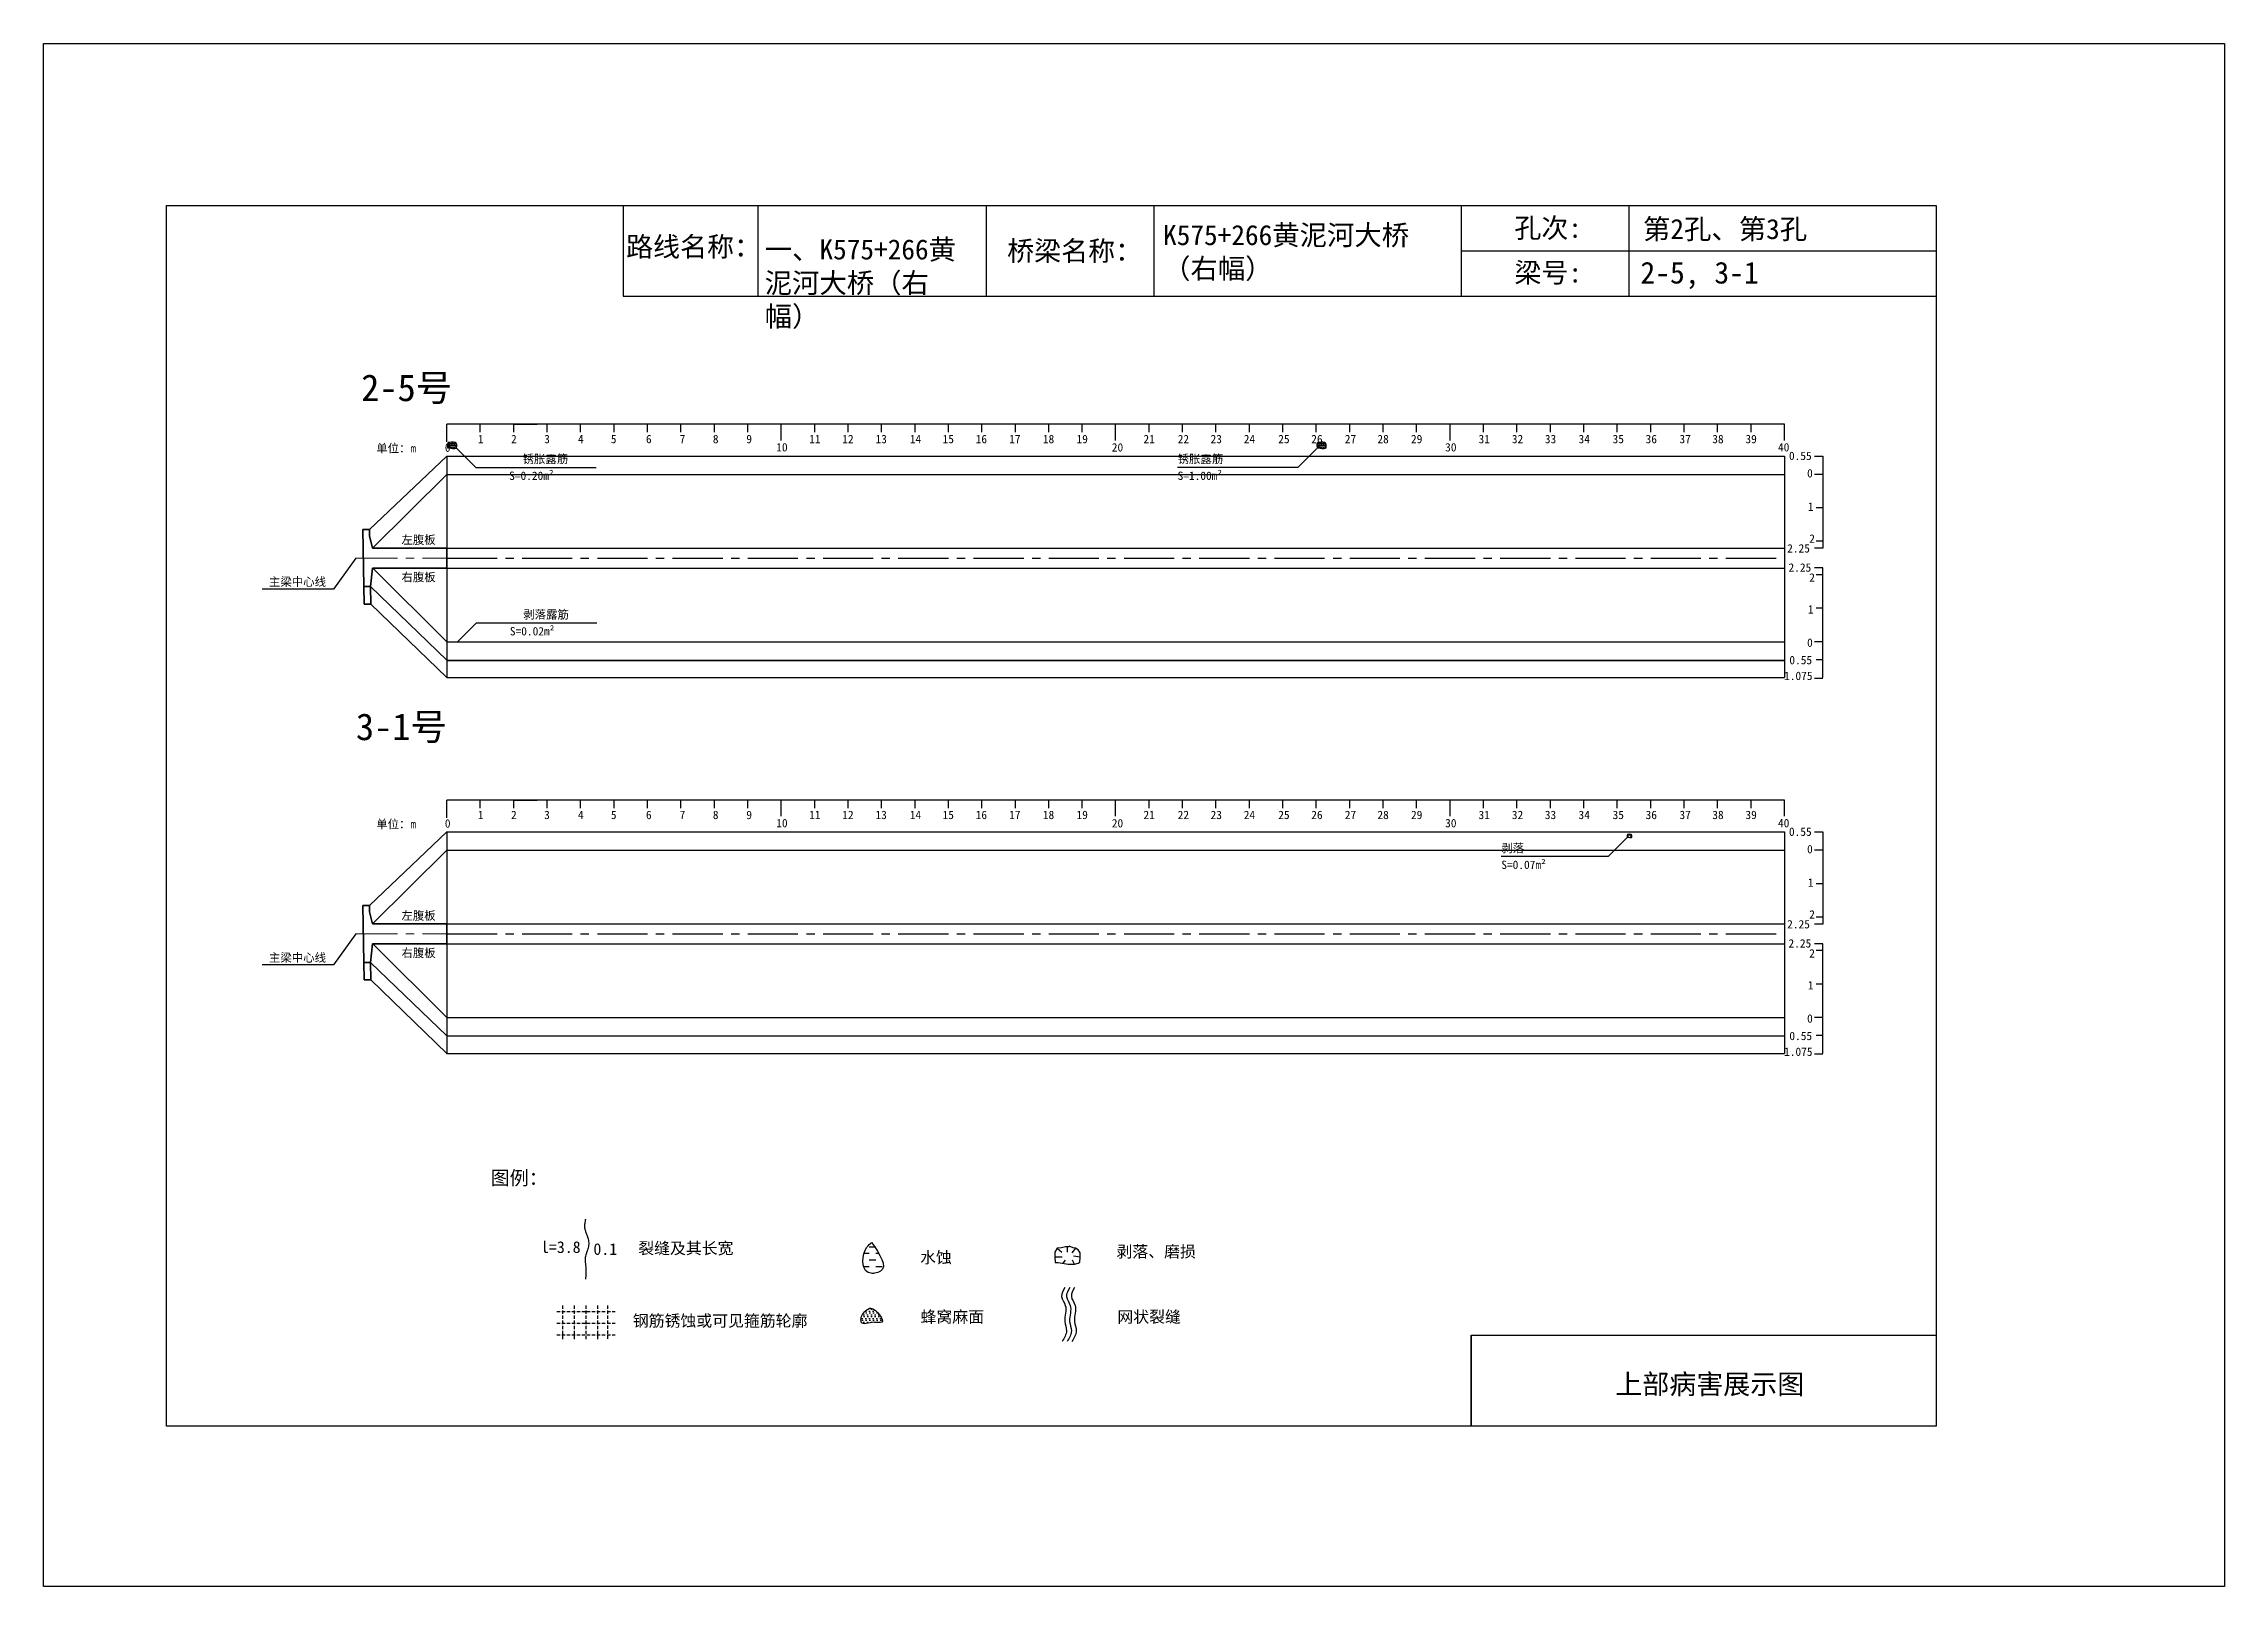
# Model space of a CAD drawing. Header units: millimetres. Extents: x -37 to 615, y -48 to 413.
import ezdxf

# ---------------------------------------------------------------- set-up
doc = ezdxf.new("R2010")
doc.units = ezdxf.units.MM
for name, pattern in [('CENTER', [2, 1.25, -0.25, 0.25, -0.25]), ('CENTER2', [1.125, 0.75, -0.125, 0.125, -0.125]), ('DASHED', [0.75, 0.5, -0.25])]:
    doc.linetypes.add(name, pattern=pattern)
for name, color, linetype in [('加固措施', 7, 'Continuous'), ('图层1', 7, 'Continuous'), ('病害', 5, 'Continuous'), ('轮廓', 3, 'Continuous')]:
    doc.layers.add(name, color=color, linetype=linetype)
doc.layers.add('虚线', color=7, linetype='Continuous', lineweight=30)
doc.styles.get("Standard").update_dxf_attribs({"font": ''})
doc.styles.add('汉字', font='')
doc.styles.get('Standard').set_extended_font_data('SimSun')
doc.styles.get('汉字').set_extended_font_data('SimSun')
pattern_1 = [(0, (-3997.7199, -288.9294), (0.55266586, 1.10533173), [0, -1.10533173])]
pattern_2 = [(0, (-6886.571, -700.7115), (0.55266586, 1.10533173), [0, -1.10533173])]
pattern_3 = [(0, (-3576.1421, -199.0757), (1.9895971, 1.9895971), [1.9895971, -1.9895971])]

# ---------------------------------------------------------------- blocks, each defined once
blk = doc.blocks.new('adfsd')
at = {"lineweight": -2, "ltscale": 0.5}
for p, q in [((1140.897, -3083.694), (1140.936, -3083.729)), ((1140.983, -3083.682), (1140.981, -3083.729)), ((1141.053, -3083.694), (1141.022, -3083.735)), ((1140.876, -3083.768), (1140.94, -3083.769)), ((1140.948, -3083.824), (1140.969, -3083.796)), ((1141.045, -3083.83), (1141.028, -3083.796)), ((1141.094, -3083.772), (1141.036, -3083.763))]:
    blk.add_line(p, q, dxfattribs=at)
blk.add_lwpolyline([(1141, -3083.682), (1140.967, -3083.682), (1140.934, -3083.69), (1140.897, -3083.694), (1140.876, -3083.727), (1140.876, -3083.768), (1140.88, -3083.818), (1140.905, -3083.818), (1140.991, -3083.83), (1141.045, -3083.83), (1141.078, -3083.822), (1141.09, -3083.814), (1141.094, -3083.772), (1141.094, -3083.735), (1141.078, -3083.707), (1141.053, -3083.694), (1141.033, -3083.69), (1141, -3083.678)], dxfattribs=at)
blk = doc.blocks.new('chi')
at = {"color": 0}
for p, q in [((1147.409, -3079.329), (1147.409, -3078.8)), ((1187.409, -3078.8), (1147.409, -3078.8)), ((1148.409, -3079.041), (1148.409, -3078.8)), ((1149.409, -3079.041), (1149.409, -3078.8)), ((1149.409, -3078.8), (1150.109, -3078.8)), ((1150.409, -3079.041), (1150.409, -3078.8)), ((1151.409, -3079.041), (1151.409, -3078.8)), ((1152.409, -3079.041), (1152.409, -3078.8)), ((1153.409, -3079.041), (1153.409, -3078.8)), ((1154.409, -3079.041), (1154.409, -3078.8)), ((1155.409, -3079.041), (1155.409, -3078.8)), ((1156.409, -3079.041), (1156.409, -3078.8)), ((1157.409, -3079.283), (1157.409, -3078.8)), ((1158.409, -3079.041), (1158.409, -3078.8)), ((1159.409, -3079.041), (1159.409, -3078.8)), ((1160.409, -3079.041), (1160.409, -3078.8)), ((1161.409, -3079.041), (1161.409, -3078.8)), ((1162.409, -3079.041), (1162.409, -3078.8)), ((1163.409, -3079.041), (1163.409, -3078.8)), ((1164.409, -3079.041), (1164.409, -3078.8)), ((1165.409, -3079.041), (1165.409, -3078.8)), ((1166.409, -3079.041), (1166.409, -3078.8)), ((1167.409, -3079.283), (1167.409, -3078.8)), ((1168.409, -3079.041), (1168.409, -3078.8)), ((1169.409, -3079.041), (1169.409, -3078.8)), ((1170.409, -3079.041), (1170.409, -3078.8)), ((1171.409, -3079.041), (1171.409, -3078.8)), ((1172.409, -3079.041), (1172.409, -3078.8)), ((1173.409, -3079.041), (1173.409, -3078.8)), ((1174.409, -3079.041), (1174.409, -3078.8)), ((1175.409, -3079.041), (1175.409, -3078.8)), ((1176.409, -3079.041), (1176.409, -3078.8)), ((1177.409, -3079.283), (1177.409, -3078.8)), ((1178.409, -3079.041), (1178.409, -3078.8)), ((1179.409, -3079.041), (1179.409, -3078.8)), ((1180.409, -3079.041), (1180.409, -3078.8)), ((1181.409, -3079.041), (1181.409, -3078.8)), ((1182.409, -3079.041), (1182.409, -3078.8)), ((1183.409, -3079.041), (1183.409, -3078.8)), ((1184.409, -3079.041), (1184.409, -3078.8)), ((1185.409, -3079.041), (1185.409, -3078.8)), ((1186.409, -3079.041), (1186.409, -3078.8)), ((1187.409, -3079.283), (1187.409, -3078.8))]:
    blk.add_line(p, q, dxfattribs=at)
for s, p in [('0', (1147.349, -3079.623)), ('1', (1148.339, -3079.368)), ('2', (1149.328, -3079.368)), ('3', (1150.319, -3079.368)), ('4', (1151.329, -3079.368)), ('5', (1152.313, -3079.368)), ('6', (1153.363, -3079.368)), ('7', (1154.37, -3079.368)), ('8', (1155.363, -3079.368)), ('9', (1156.363, -3079.368)), ('10', (1157.259, -3079.613)), ('11', (1158.242, -3079.368)), ('12', (1159.233, -3079.368)), ('13', (1160.227, -3079.368)), ('14', (1161.252, -3079.368)), ('15', (1162.233, -3079.368)), ('16', (1163.223, -3079.368)), ('17', (1164.224, -3079.368)), ('18', (1165.232, -3079.368)), ('19', (1166.238, -3079.368)), ('20', (1167.294, -3079.617)), ('21', (1168.24, -3079.368)), ('22', (1169.264, -3079.368)), ('23', (1170.247, -3079.368)), ('24', (1171.24, -3079.368)), ('25', (1172.271, -3079.368)), ('26', (1173.258, -3079.368)), ('27', (1174.261, -3079.368)), ('28', (1175.236, -3079.368)), ('29', (1176.24, -3079.368)), ('30', (1177.262, -3079.613)), ('31', (1178.261, -3079.368)), ('32', (1179.256, -3079.368)), ('33', (1180.243, -3079.368)), ('34', (1181.251, -3079.368)), ('35', (1182.269, -3079.368)), ('36', (1183.256, -3079.368)), ('37', (1184.269, -3079.368)), ('38', (1185.251, -3079.368)), ('39', (1186.242, -3079.368)), ('40', (1187.216, -3079.613))]:
    blk.add_text(s, height=0.25).set_placement(p)
blk = doc.blocks.new('kopp')
at = {"color": 0}
for p, q in [((1188.308, -3078.25), (1188.558, -3078.25)), ((1188.558, -3078.25), (1188.558, -3078.8)), ((1188.558, -3078.8), (1188.308, -3078.8)), ((1188.558, -3078.8), (1188.558, -3079.8)), ((1188.558, -3079.8), (1188.358, -3079.8)), ((1188.558, -3079.8), (1188.558, -3079.8)), ((1188.558, -3079.8), (1188.558, -3080.8)), ((1188.558, -3081.009), (1188.308, -3081.009)), ((1188.558, -3080.8), (1188.358, -3080.8)), ((1188.558, -3080.8), (1188.558, -3081.009)), ((1188.558, -3081.592), (1188.308, -3081.592)), ((1188.558, -3081.8), (1188.358, -3081.8)), ((1188.558, -3081.8), (1188.558, -3081.592)), ((1188.558, -3082.8), (1188.558, -3081.8)), ((1188.558, -3082.8), (1188.358, -3082.8)), ((1188.558, -3083.8), (1188.558, -3082.8)), ((1188.558, -3082.8), (1188.558, -3082.8)), ((1188.558, -3083.8), (1188.308, -3083.8)), ((1188.558, -3084.875), (1188.558, -3083.8)), ((1188.558, -3084.338), (1188.358, -3084.338)), ((1188.308, -3084.888), (1188.558, -3084.888))]:
    blk.add_line(p, q, dxfattribs=at)
for s, p in [('0.55', (1187.543, -3078.37)), ('0', (1188.086, -3078.891)), ('1', (1188.109, -3079.89)), ('2', (1188.15, -3080.842)), ('2.25', (1187.49, -3081.135)), ('2.25', (1187.53, -3081.708)), ('2', (1188.15, -3082.006)), ('1', (1188.109, -3082.959)), ('0', (1188.086, -3083.954)), ('0.55', (1187.556, -3084.474)), ('1.075', (1187.398, -3084.946))]:
    blk.add_text(s, height=0.25).set_placement(p)

msp = doc.modelspace()

# ---------------------------------------------------------------- hatches: boundary and pattern name
at = {"layer": '加固措施', "lineweight": -2}
h = msp.add_hatch(dxfattribs=at)
h.set_pattern_fill('DASH', color=256, scale=0.626645)
h.set_pattern_definition(pattern_3)
edge = h.paths.add_edge_path()
edge.add_spline(control_points=[(210.85, 54.88), (210.36, 54.45), (208.03, 52.39), (207.41, 44.9), (216.74, 46.23), (213.29, 51.3), (210.85, 54.88)], knot_values=[0, 0, 0, 0, 3.237042, 15.187225, 21.182779, 35.601669, 35.601669, 35.601669, 35.601669], degree=3, periodic=0)
h = msp.add_hatch(dxfattribs=at)
h.set_pattern_fill('DASH', color=256, scale=0.626645)
h.set_pattern_definition(pattern_3)
edge = h.paths.add_edge_path()
edge.add_spline(control_points=[(210.85, 54.88), (210.36, 54.45), (208.03, 52.39), (207.41, 44.9), (216.74, 46.23), (213.29, 51.3), (210.85, 54.88)], knot_values=[0, 0, 0, 0, 3.237042, 15.187225, 21.182779, 35.601669, 35.601669, 35.601669, 35.601669], degree=3, periodic=0)
h = msp.add_hatch(dxfattribs=at)
h.set_pattern_fill('DOTS', scale=0.696272)
h.set_pattern_definition(pattern_1)
edge = h.paths.add_edge_path()
edge.add_spline(control_points=[(210.19, 35.22), (209.15, 34.51), (207.68, 33.49), (207.52, 29.75), (211, 31.47), (215.72, 30.12), (212.21, 35.3), (210.31, 35.22), (210.19, 35.22)], knot_values=[0, 0, 0, 0, 5.205471, 7.397577, 12.944796, 16.169923, 23.88441, 24.400432, 24.400432, 24.400432, 24.400432], degree=3, periodic=0)
h = msp.add_hatch(dxfattribs=at)
h.set_pattern_fill('DOTS', scale=0.696272)
h.set_pattern_definition(pattern_1)
edge = h.paths.add_edge_path()
edge.add_spline(control_points=[(210.19, 35.22), (209.15, 34.51), (207.68, 33.49), (207.52, 29.75), (211, 31.47), (215.72, 30.12), (212.21, 35.3), (210.31, 35.22), (210.19, 35.22)], knot_values=[0, 0, 0, 0, 5.205471, 7.397577, 12.944796, 16.169923, 23.88441, 24.400432, 24.400432, 24.400432, 24.400432], degree=3, periodic=0)
at = {"layer": '病害', "lineweight": -2}
h = msp.add_hatch(dxfattribs=at)
h.set_pattern_fill('DOTS', color=4, scale=0.696272, style=0)
h.set_pattern_definition(pattern_2)
edge = h.paths.add_edge_path()
edge.add_spline(control_points=[(210.19, 35.22), (209.15, 34.51), (207.68, 33.49), (207.52, 29.75), (211, 31.47), (215.72, 30.12), (212.21, 35.3), (210.31, 35.22), (210.19, 35.22)], knot_values=[0, 0, 0, 0, 1.041094, 1.479515, 2.588959, 3.233985, 4.776882, 4.880086, 4.880086, 4.880086, 4.880086], degree=3, periodic=0)
h = msp.add_hatch(dxfattribs=at)
h.set_pattern_fill('DOTS', color=4, scale=0.696272, style=0)
h.set_pattern_definition(pattern_2)
edge = h.paths.add_edge_path()
edge.add_spline(control_points=[(210.19, 35.22), (209.15, 34.51), (207.68, 33.49), (207.52, 29.75), (211, 31.47), (215.72, 30.12), (212.21, 35.3), (210.31, 35.22), (210.19, 35.22)], knot_values=[0, 0, 0, 0, 1.041094, 1.479515, 2.588959, 3.233985, 4.776882, 4.880086, 4.880086, 4.880086, 4.880086], degree=3, periodic=0)

# ---------------------------------------------------------------- linework, layer by layer
at = {"color": 0, "linetype": 'ByBlock'}
for p, q in [((0, 364.85), (529.17, 364.85)), ((0, 0), (0, 364.85)), ((136.5, 364.85), (136.5, 337.72)), ((245.1, 364.85), (245.1, 337.72)), ((387.13, 364.85), (387.13, 337.72)), ((437.29, 364.79), (437.29, 337.66)), ((529.17, 364.85), (529.17, 0)), ((136.5, 337.72), (529.17, 337.72)), ((390.12, 0), (390.12, 27.12)), ((390.12, 27.12), (529.17, 27.12)), ((529.17, 0), (0, 0))]:
    msp.add_line(p, q, dxfattribs=at)
at = {"color": 1, "linetype": 'DASHED'}
for p, q in [((84, 293.64), (86.79, 293.64)), ((84.7, 292.18), (84.7, 294.13)), ((85.39, 292.18), (85.39, 294.13)), ((86.09, 292.18), (86.09, 294.13)), ((344, 293.64), (346.79, 293.64)), ((344.7, 292.18), (344.7, 294.13)), ((345.39, 292.18), (345.39, 294.13)), ((346.09, 292.18), (346.09, 294.13)), ((84, 293.16), (86.79, 293.16)), ((84, 292.67), (86.79, 292.67)), ((344, 293.16), (346.79, 293.16)), ((344, 292.67), (346.79, 292.67)), ((87, 234.4), (87, 234.4)), ((87, 234.4), (87, 234.4)), ((87, 234.4), (87, 234.4)), ((87, 234.4), (87, 234.4)), ((87, 234.4), (87, 234.4)), ((87, 234.4), (87, 234.4))]:
    msp.add_line(p, q, dxfattribs=at)
at = {"color": 7}
for p, q in [((84.26, 293.92), (84.77, 293.48)), ((85.37, 294.08), (85.34, 293.48)), ((86.26, 293.92), (85.86, 293.4)), ((344.26, 293.92), (344.77, 293.48)), ((345.37, 294.08), (345.34, 293.48)), ((346.26, 293.92), (345.86, 293.4)), ((84, 292.97), (84.82, 292.96)), ((84.92, 292.26), (85.19, 292.62)), ((86.16, 292.18), (85.94, 292.62)), ((86.79, 292.92), (86.04, 293.04)), ((344, 292.97), (344.82, 292.96)), ((344.92, 292.26), (345.19, 292.62)), ((346.16, 292.18), (345.94, 292.62)), ((346.79, 292.92), (346.04, 293.04)), ((87, 234.4), (87, 234.4)), ((87, 234.4), (87, 234.4)), ((87, 234.4), (87, 234.4)), ((87, 234.4), (87, 234.4)), ((87, 234.4), (87, 234.4)), ((87, 234.4), (87, 234.4)), ((87, 234.4), (87, 234.4)), ((436.8, 176.29), (437.21, 176.28)), ((436.93, 176.76), (437.18, 176.54)), ((437.26, 175.93), (437.39, 176.11)), ((437.48, 176.84), (437.47, 176.54)), ((437.93, 176.76), (437.73, 176.5)), ((437.88, 175.89), (437.77, 176.11)), ((438.19, 176.26), (437.82, 176.32))]:
    msp.add_line(p, q, dxfattribs=at)
at = {"color": 0}
for p, q in [((60.65, 267.93), (83.82, 289.93)), ((83.82, 289.93), (83.82, 223.68)), ((83.82, 289.93), (483.82, 289.93)), ((483.82, 289.93), (483.82, 223.68)), ((61.57, 262.43), (83.82, 284.43)), ((83.82, 262.43), (483.82, 262.43)), ((483.82, 262.43), (483.82, 259.43)), ((56.57, 259.43), (49.96, 250.17)), ((61.64, 256.43), (83.82, 234.43)), ((83.82, 256.43), (483.82, 256.43)), ((49.96, 250.17), (28.63, 250.17)), ((60.99, 250.93), (83.82, 228.93)), ((61.09, 245.68), (83.82, 223.68)), ((83.82, 234.43), (483.82, 234.43)), ((83.82, 228.93), (483.82, 228.93)), ((83.82, 228.81), (483.82, 228.81)), ((83.82, 223.68), (483.82, 223.68)), ((60.65, 155.59), (83.82, 177.59)), ((83.82, 177.59), (83.82, 111.34)), ((83.82, 177.59), (483.82, 177.59)), ((483.82, 177.59), (483.82, 111.34)), ((61.57, 150.08), (83.82, 172.09)), ((83.82, 172.09), (483.82, 172.09)), ((83.82, 150.09), (483.82, 150.09)), ((483.82, 150.09), (483.82, 147.09)), ((56.57, 147.09), (49.96, 137.83)), ((61.64, 144.09), (83.82, 122.09)), ((83.82, 144.09), (483.82, 144.09)), ((49.96, 137.83), (28.63, 137.83)), ((60.99, 138.59), (83.82, 116.59)), ((61.09, 133.34), (83.82, 111.34)), ((83.82, 122.09), (483.82, 122.09)), ((83.82, 116.59), (483.82, 116.59)), ((83.82, 111.34), (483.82, 111.34))]:
    msp.add_line(p, q, dxfattribs=at)
msp.add_line((83.82, 284.43), (483.82, 284.43))
at = {"color": 1, "linetype": 'CENTER2', "ltscale": 20}
for p, q in [((83.82, 259.43), (483.82, 259.43)), ((83.82, 147.09), (483.82, 147.09))]:
    msp.add_line(p, q, dxfattribs=at)
at = {"color": 1, "linetype": 'DASHED', "ltscale": 2}
for p, q in [((116.71, 34.25), (134.11, 34.25)), ((116.71, 34.25), (134.11, 34.25)), ((118.45, 35.99), (118.45, 25.55)), ((118.45, 35.99), (118.45, 25.55)), ((121.93, 35.99), (121.93, 25.55)), ((121.93, 35.99), (121.93, 25.55)), ((125.41, 35.99), (125.41, 25.55)), ((125.41, 35.99), (125.41, 25.55)), ((128.89, 35.99), (128.89, 25.55)), ((128.89, 35.99), (128.89, 25.55)), ((131.87, 36.02), (131.87, 25.57)), ((131.87, 36.02), (131.87, 25.57)), ((116.71, 30.77), (134.11, 30.77)), ((116.71, 30.77), (134.11, 30.77)), ((116.71, 27.29), (134.11, 27.29)), ((116.71, 27.29), (134.11, 27.29))]:
    msp.add_line(p, q, dxfattribs=at)
at = {"color": 3, "linetype": 'ByBlock'}
msp.add_lwpolyline([(-36.77, 413.19), (615.38, 413.19), (615.38, -47.93), (-36.77, -47.93)], close=True, dxfattribs=at)
at = {"color": 7}
for points in [[(85.58, 294.08), (85.16, 294.08), (84.74, 293.97), (84.26, 293.92), (84, 293.5), (84, 292.97), (84.05, 292.34), (84.37, 292.34), (85.47, 292.18), (86.16, 292.18), (86.58, 292.29), (86.74, 292.39), (86.79, 292.92), (86.79, 293.39), (86.58, 293.76), (86.26, 293.92), (86, 293.97), (85.58, 294.13)], [(345.58, 294.08), (345.16, 294.08), (344.74, 293.97), (344.26, 293.92), (344, 293.5), (344, 292.97), (344.05, 292.34), (344.37, 292.34), (345.47, 292.18), (346.16, 292.18), (346.58, 292.29), (346.74, 292.39), (346.79, 292.92), (346.79, 293.39), (346.58, 293.76), (346.26, 293.92), (346, 293.97), (345.58, 294.13)], [(86.79, 292.18), (92.45, 286.53), (128.45, 286.53)], [(344, 292.18), (338.34, 286.53), (302.34, 286.53)], [(87, 234.4), (92.66, 240.06), (128.66, 240.06)], [(87, 234.4), (87, 234.4), (87, 234.4), (87, 234.4), (87, 234.4), (87, 234.4), (87, 234.4), (87, 234.4), (87, 234.4), (87, 234.4), (87, 234.4), (87, 234.4), (87, 234.4), (87, 234.4), (87, 234.4), (87, 234.4), (87, 234.4), (87, 234.4)], [(437.59, 176.84), (437.38, 176.84), (437.17, 176.79), (436.93, 176.76), (436.8, 176.55), (436.8, 176.29), (436.83, 175.97), (436.98, 175.97), (437.54, 175.89), (437.88, 175.89), (438.09, 175.94), (438.17, 176), (438.19, 176.26), (438.19, 176.5), (438.09, 176.68), (437.93, 176.76), (437.8, 176.79), (437.59, 176.87)], [(436.8, 175.89), (431.14, 170.24), (399.14, 170.24)]]:
    msp.add_lwpolyline(points, dxfattribs=at)
for points in [[(268.59, 41.36), (268.08, 40.47), (267.03, 38.67), (269.71, 35.55), (267.97, 31.9), (269.63, 28.26), (268.46, 26.35), (267.82, 25.31)], [(268.59, 41.36), (268.08, 40.47), (267.03, 38.67), (269.71, 35.55), (267.97, 31.9), (269.63, 28.26), (268.46, 26.35), (267.82, 25.31)], [(270.07, 41.36), (269.55, 40.47), (268.51, 38.67), (271.18, 35.55), (269.44, 31.9), (271.1, 28.26), (269.94, 26.35), (269.3, 25.31)], [(270.07, 41.36), (269.55, 40.47), (268.51, 38.67), (271.18, 35.55), (269.44, 31.9), (271.1, 28.26), (269.94, 26.35), (269.3, 25.31)], [(271.52, 41.36), (271, 40.47), (269.96, 38.67), (272.63, 35.55), (270.89, 31.9), (272.55, 28.26), (271.39, 26.35), (270.75, 25.31)], [(271.52, 41.36), (271, 40.47), (269.96, 38.67), (272.63, 35.55), (270.89, 31.9), (272.55, 28.26), (271.39, 26.35), (270.75, 25.31)]]:
    msp.add_open_spline(points, degree=3, knots=[0, 0, 0, 0, 2.808133, 5.677796, 10.461234, 13.324406, 16.732801, 16.732801, 16.732801, 16.732801])
at = {"lineweight": -2}
msp.add_open_spline([(210.19, 35.22), (209.15, 34.51), (207.68, 33.49), (207.52, 29.75), (211, 31.47), (215.72, 30.12), (212.21, 35.3), (210.31, 35.22), (210.19, 35.22)], degree=3, knots=[0, 0, 0, 0, 3.624423, 5.150725, 9.013098, 11.258664, 16.630045, 16.989336, 16.989336, 16.989336, 16.989336], dxfattribs=at)
msp.add_open_spline([(210.19, 35.22), (209.15, 34.51), (207.68, 33.49), (207.52, 29.75), (211, 31.47), (215.72, 30.12), (212.21, 35.3), (210.31, 35.22), (210.19, 35.22)], degree=3, knots=[0, 0, 0, 0, 3.624423, 5.150725, 9.013098, 11.258664, 16.630045, 16.989336, 16.989336, 16.989336, 16.989336], dxfattribs=at)
at = {"layer": '加固措施', "lineweight": -2}
msp.add_open_spline([(210.85, 54.88), (210.36, 54.45), (208.03, 52.39), (207.41, 44.9), (216.74, 46.23), (213.29, 51.3), (210.85, 54.88)], degree=3, knots=[0, 0, 0, 0, 2.028466, 9.51698, 13.274057, 22.309569, 22.309569, 22.309569, 22.309569], dxfattribs=at)
msp.add_open_spline([(210.85, 54.88), (210.36, 54.45), (208.03, 52.39), (207.41, 44.9), (216.74, 46.23), (213.29, 51.3), (210.85, 54.88)], degree=3, knots=[0, 0, 0, 0, 2.028466, 9.51698, 13.274057, 22.309569, 22.309569, 22.309569, 22.309569], dxfattribs=at)
at = {"layer": '图层1', "lineweight": -2}
msp.add_open_spline([(125.25, 61.82), (125.22, 61.61), (125.18, 61.39), (125.07, 60.75), (125.02, 60.35), (124.99, 59.78), (125, 59.6), (125.02, 59.31), (125.03, 59.21), (125.06, 59), (125.09, 58.89), (125.19, 58.51), (125.29, 58.21), (125.54, 57.57), (125.69, 57.22), (125.96, 56.46), (126.09, 56.04), (126.21, 55.34), (126.24, 55.06), (126.25, 54.51), (126.23, 54.25), (126.16, 53.74), (126.11, 53.5), (126, 53.03), (125.93, 52.81), (125.76, 52.25), (125.64, 51.93), (125.45, 51.33), (125.36, 51.04), (125.27, 50.66), (125.24, 50.54), (125.21, 50.32), (125.2, 50.23), (125.18, 50.03), (125.17, 49.92), (125.17, 49.54), (125.18, 49.25), (125.23, 48.62), (125.27, 48.29), (125.33, 47.7), (125.35, 47.46), (125.38, 47), (125.39, 46.78), (125.4, 46.36), (125.4, 46.16), (125.39, 45.54), (125.37, 45.14), (125.32, 44.45), (125.3, 44.15), (125.27, 43.85)], degree=3, knots=[0, 0, 0, 0, 0.93103, 0.93103, 2.904338, 2.904338, 3.933552, 3.933552, 4.598026, 4.598026, 5.2625, 5.2625, 6.799065, 6.799065, 8.335629, 8.335629, 9.872194, 9.872194, 10.744529, 10.744529, 11.616864, 11.616864, 12.4892, 12.4892, 13.361535, 13.361535, 14.755665, 14.755665, 16.149795, 16.149795, 16.835641, 16.835641, 17.410365, 17.410365, 17.98509, 17.98509, 19.45733, 19.45733, 20.929571, 20.929571, 21.910052, 21.910052, 22.722819, 22.722819, 23.535585, 23.535585, 25.161117, 25.161117, 26.428502, 26.428502, 26.428502, 26.428502], dxfattribs=at)
msp.add_open_spline([(125.25, 61.82), (125.22, 61.61), (125.18, 61.39), (125.07, 60.75), (125.02, 60.35), (124.99, 59.78), (125, 59.6), (125.02, 59.31), (125.03, 59.21), (125.06, 59), (125.09, 58.89), (125.19, 58.51), (125.29, 58.21), (125.54, 57.57), (125.69, 57.22), (125.96, 56.46), (126.09, 56.04), (126.21, 55.34), (126.24, 55.06), (126.25, 54.51), (126.23, 54.25), (126.16, 53.74), (126.11, 53.5), (126, 53.03), (125.93, 52.81), (125.76, 52.25), (125.64, 51.93), (125.45, 51.33), (125.36, 51.04), (125.27, 50.66), (125.24, 50.54), (125.21, 50.32), (125.2, 50.23), (125.18, 50.03), (125.17, 49.92), (125.17, 49.54), (125.18, 49.25), (125.23, 48.62), (125.27, 48.29), (125.33, 47.7), (125.35, 47.46), (125.38, 47), (125.39, 46.78), (125.4, 46.36), (125.4, 46.16), (125.39, 45.54), (125.37, 45.14), (125.32, 44.45), (125.3, 44.15), (125.27, 43.85)], degree=3, knots=[0, 0, 0, 0, 0.93103, 0.93103, 2.904338, 2.904338, 3.933552, 3.933552, 4.598026, 4.598026, 5.2625, 5.2625, 6.799065, 6.799065, 8.335629, 8.335629, 9.872194, 9.872194, 10.744529, 10.744529, 11.616864, 11.616864, 12.4892, 12.4892, 13.361535, 13.361535, 14.755665, 14.755665, 16.149795, 16.149795, 16.835641, 16.835641, 17.410365, 17.410365, 17.98509, 17.98509, 19.45733, 19.45733, 20.929571, 20.929571, 21.910052, 21.910052, 22.722819, 22.722819, 23.535585, 23.535585, 25.161117, 25.161117, 26.428502, 26.428502, 26.428502, 26.428502], dxfattribs=at)
at = {"layer": '病害', "color": 5}
for p, q in [((136.5, 364.85), (136.5, 337.72)), ((245.1, 364.85), (245.1, 337.72)), ((387.13, 364.85), (387.13, 337.72)), ((529.17, 364.85), (529.17, 337.72)), ((136.5, 337.72), (386.58, 337.72)), ((386.58, 337.72), (529.17, 337.72)), ((390.12, 27.12), (529.17, 27.12)), ((390.12, 27.12), (390.12, 0)), ((529.17, 27.12), (529.17, 0))]:
    msp.add_line(p, q, dxfattribs=at)
at = {"layer": '病害', "color": 0}
for p, q in [((176.83, 364.85), (176.83, 337.72)), ((295.25, 364.85), (295.25, 337.72)), ((387.14, 351.23), (529.17, 351.23))]:
    msp.add_line(p, q, dxfattribs=at)
at = {"layer": '虚线', "linetype": 'CENTER', "lineweight": 18, "ltscale": 10}
for p, q in [((56.57, 259.43), (83.82, 259.43)), ((56.57, 147.09), (83.82, 147.09))]:
    msp.add_line(p, q, dxfattribs=at)
at = {"layer": '轮廓', "color": 5, "lineweight": 35}
for p, q in [((58.99, 250.93), (58.65, 267.93)), ((58.65, 267.93), (60.65, 267.93)), ((60.69, 266.05), (60.65, 267.93)), ((61.57, 262.43), (60.69, 266.05)), ((83.82, 262.43), (61.57, 262.43)), ((83.82, 256.43), (83.82, 262.43)), ((60.99, 250.93), (61.63, 256.43)), ((83.82, 256.43), (61.63, 256.43)), ((58.99, 250.93), (60.99, 250.93)), ((59.09, 245.68), (58.99, 250.93)), ((61.09, 245.68), (60.99, 250.93)), ((59.09, 245.68), (61.09, 245.68)), ((58.99, 138.59), (58.65, 155.59)), ((58.65, 155.59), (60.65, 155.59)), ((60.69, 153.71), (60.65, 155.59)), ((61.57, 150.08), (60.69, 153.71)), ((83.82, 150.08), (61.57, 150.08)), ((83.82, 144.08), (83.82, 150.08)), ((60.99, 138.59), (61.63, 144.09)), ((83.82, 144.09), (61.63, 144.09)), ((58.99, 138.59), (60.99, 138.59)), ((59.09, 133.34), (58.99, 138.59)), ((61.09, 133.34), (60.99, 138.59)), ((59.09, 133.34), (61.09, 133.34))]:
    msp.add_line(p, q, dxfattribs=at)

# ---------------------------------------------------------------- block references
at = {"color": 0}
for name, p, xscale, yscale, zscale in [('chi', (-11390.27, 31087.43), 9.999999999994273, 9.999999999994273, 9.999999999994273), ('kopp', (-11390.27, 31072.43), 9.999999999994273, 9.999999999994273, 9.999999999994273), ('chi', (-11390.27, 30975.09), 9.999999999994273, 9.999999999994273, 9.999999999994273), ('kopp', (-11390.27, 30960.09), 9.999999999994273, 9.999999999994273, 9.999999999994273), ('adfsd', (-39452.38, 107407.64), 34.81359766870787, 34.81359766870787, 34.81359766870787), ('adfsd', (-39452.38, 107407.64), 34.81359766870787, 34.81359766870787, 34.81359766870787)]:
    msp.add_blockref(name, p, dxfattribs=dict(at, xscale=xscale, yscale=yscale, zscale=zscale))

# ---------------------------------------------------------------- texts
for s, p in [('单位：m', (62.7, 290.99)), ('左腹板', (70.24, 263.64)), ('右腹板', (70.24, 252.47)), ('主梁中心线', (30.63, 251.08)), ('单位：m', (62.7, 178.65)), ('左腹板', (70.24, 151.3)), ('主梁中心线', (30.63, 138.73)), ('右腹板', (70.24, 140.13))]:
    msp.add_text(s, height=2.5).set_placement(p)
at = {"color": 7}
for s, p in [('锈胀露筋', (106.45, 287.78)), ('锈胀露筋', (302.34, 287.78)), ('S=0.20m²', (102.45, 282.78)), ('S=1.00m²', (302.34, 282.78)), ('剥落露筋', (106.66, 241.31)), ('S=0.02m²', (102.66, 236.31)), ('剥落', (399.14, 171.49)), ('S=0.07m²', (399.14, 166.49))]:
    msp.add_text(s, height=2.5, dxfattribs=at).set_placement(p)
at = {"linetype": 'ByBlock', "attachment_point": 1, "style": '汉字'}
for s, insert, char_height, width in [('K575+266黄泥河大桥（右幅）', (298, 358.97), 6, 87.5474), ('{\\C0;第2孔、第3孔}', (441.52, 360.78), 6, 77.4135), ('{\\C0;一、K575+266黄泥河大桥（右幅）}', (178.87, 354.68), 6, 62.8604), ('{\\C0;2-5, 3-1}', (440.75, 347.98), 6.5, 84.1186), ('{\\C0;2-5号}', (58.2, 314.34), 8, 49.3496), ('{\\C0;3-1号}', (56.63, 213.01), 8, 49.3496)]:
    msp.add_mtext(s, dxfattribs=dict(at, insert=insert, char_height=char_height, width=width))
at = {"layer": '图层1', "style": '汉字'}
for s, p in [('孔次:', (403.05, 355.16)), ('路线名称：', (137.42, 349.54)), ('桥梁名称：', (251.38, 348.29)), ('梁号:', (403.08, 341.8)), ('上部病害展示图', (433.23, 9.56))]:
    msp.add_text(s, height=5.918, dxfattribs=at).set_placement(p)
at = {"layer": '图层1', "lineweight": -2, "attachment_point": 1}
for s, insert, char_height in [('图例：', (96.91, 76.23), 4.178), ('图例：', (96.91, 76.23), 4.178), ('l=3.8', (111.98, 55.21), 3.481), ('l=3.8', (111.98, 55.21), 3.481), ('0.1', (127.65, 54.63), 3.481), ('0.1', (127.65, 54.63), 3.481), ('裂缝及其长宽', (141.05, 54.88), 3.481), ('裂缝及其长宽', (141.05, 54.88), 3.481), ('水蚀', (225.33, 52.14), 3.481), ('水蚀', (225.33, 52.14), 3.481), ('剥落、磨损', (284.06, 53.89), 3.481), ('剥落、磨损', (284.06, 53.89), 3.481), ('钢筋锈蚀或可见箍筋轮廓', (139.42, 33.21), 3.4814), ('钢筋锈蚀或可见箍筋轮廓', (139.42, 33.21), 3.4814), ('蜂窝麻面', (225.48, 34.38), 3.481), ('蜂窝麻面', (225.48, 34.38), 3.481), ('网状裂缝', (284.32, 34.39), 3.481), ('网状裂缝', (284.32, 34.39), 3.481)]:
    msp.add_mtext(s, dxfattribs=dict(at, insert=insert, char_height=char_height))

doc.saveas('drawing.dxf')
